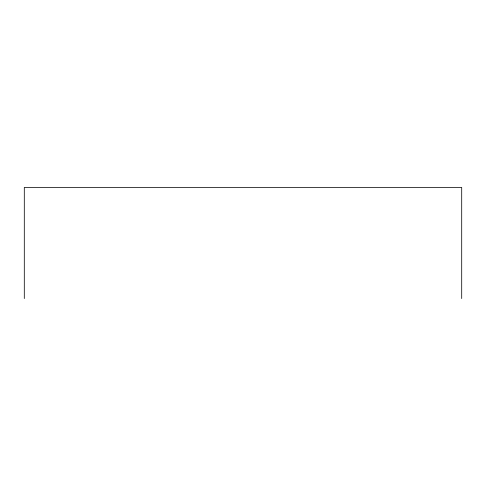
<?xml version="1.0" encoding="UTF-8"?>
<svg xmlns="http://www.w3.org/2000/svg" width="486" height="486" viewBox="0 0 486 486"><rect width="100%" height="100%" fill="white"/><g stroke="black" fill="none" stroke-linecap="round" stroke-linejoin="round"><path stroke-width="0.73" d="M461.7 298.55L461.7 187.45L24.3 187.45L24.3 298.55"/></g></svg>
